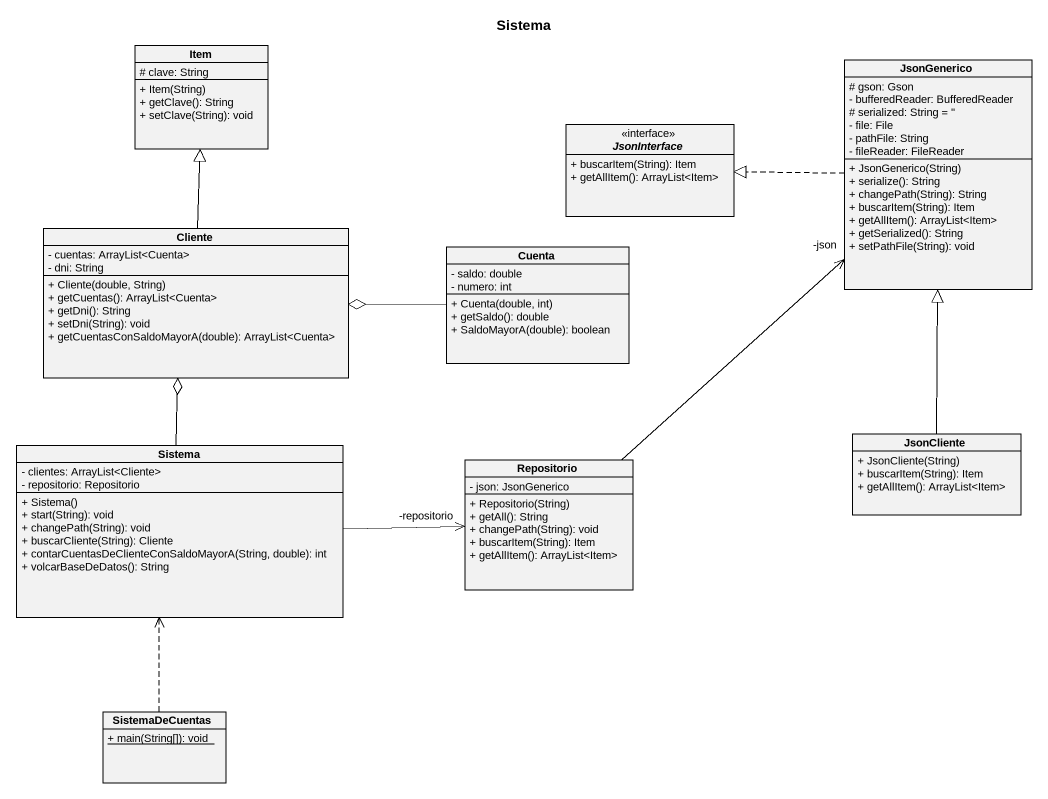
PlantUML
@startuml
title Sistema
hide circle
hide empty members
skinparam classAttributeIconSize 0
class Item {
  # clave: String
  + Item(String)
  + getClave(): String
  + setClave(String): void
}
class JsonGenerico {
  # gson: Gson
  - bufferedReader: BufferedReader
  # serialized: String = ''
  - file: File
  - pathFile: String
  - fileReader: FileReader
  + JsonGenerico(String)
  + serialize(): String
  + changePath(String): String
  + buscarItem(String): Item
  + getAllItem(): ArrayList<Item>
  + getSerialized(): String
  + setPathFile(String): void
}
interface JsonInterface <<interface>> {
  + buscarItem(String): Item
  + getAllItem(): ArrayList<Item>
}
class Cliente {
  - cuentas: ArrayList<Cuenta>
  - dni: String
  + Cliente(double, String)
  + getCuentas(): ArrayList<Cuenta>
  + getDni(): String
  + setDni(String): void
  + getCuentasConSaldoMayorA(double): ArrayList<Cuenta>
}
class Cuenta {
  - saldo: double
  - numero: int
  + Cuenta(double, int)
  + getSaldo(): double
  + SaldoMayorA(double): boolean
}
class Sistema {
  - clientes: ArrayList<Cliente>
  - repositorio: Repositorio
  + Sistema()
  + start(String): void
  + changePath(String): void
  + buscarCliente(String): Cliente
  + contarCuentasDeClienteConSaldoMayorA(String, double): int
  + volcarBaseDeDatos(): String
}
class JsonCliente {
  + JsonCliente(String)
  + buscarItem(String): Item
  + getAllItem(): ArrayList<Item>
}
class Repositorio {
  - json: JsonGenerico
  + Repositorio(String)
  + getAll(): String
  + changePath(String): void
  + buscarItem(String): Item
  + getAllItem(): ArrayList<Item>
}
class SistemaDeCuentas {
  {static} + main(String[]): void
}
JsonGenerico .left.|> JsonInterface
Cliente -up-|> Item
Cuenta -left-o Cliente
Sistema -up-o Cliente
Sistema -right-> "-repositorio" Repositorio
JsonCliente -up-|> JsonGenerico
Repositorio -up-> "-json" JsonGenerico
SistemaDeCuentas .up.> Sistema
@enduml
